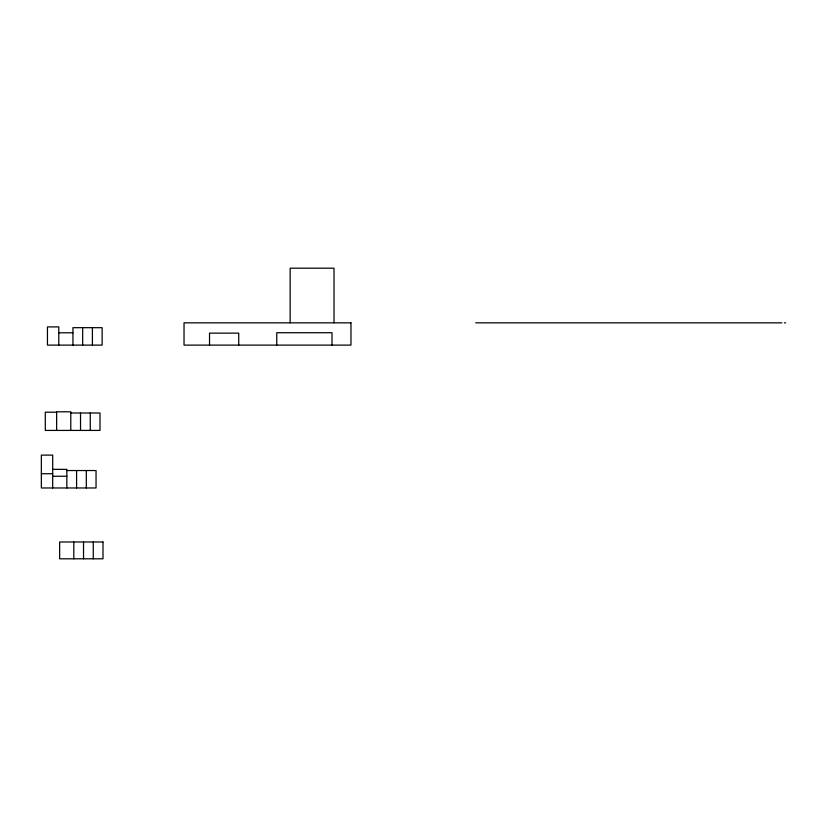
<?xml version="1.0" encoding="UTF-8"?>
<svg xmlns="http://www.w3.org/2000/svg" width="827" height="827" viewBox="0 0 827 827"><rect width="100%" height="100%" fill="white"/><g stroke="black" fill="none" stroke-linecap="round" stroke-linejoin="round"><path stroke-width="1.24" d="M475.67 322.84L781.866 322.84M784.389 322.84L785.65 322.84M58.789 332.795L72.941 332.795M56.639 412.208L45.299 412.208L45.299 430.422L99.995 430.422L99.995 413.004L70.791 413.004M52.69 469.354L66.842 469.354L66.842 487.971M66.842 470.542L96.046 470.542L96.046 487.971L41.35 487.971L41.35 455.108L52.69 455.108L52.69 487.971M41.35 473.726L52.69 473.726M52.69 476.259L66.842 476.259M334.015 322.84L334.015 268.196L290.153 268.196L290.153 322.84M331.999 345.117L331.999 332.723L276.756 332.723L276.756 345.117M238.724 345.117L238.724 333.147L209.531 333.147L209.531 345.117M93.265 541.995L93.265 558.804M92.407 327.688L92.407 345.117M90.257 413.004L90.257 430.422M86.308 470.542L86.308 487.971M83.527 541.995L83.527 558.804M82.669 327.688L82.669 345.117M80.529 413.004L80.529 430.422M76.58 470.542L76.58 487.971M73.799 541.995L73.799 558.804M72.941 345.117L72.941 327.688L102.145 327.688L102.145 345.117L47.449 345.117L47.449 326.903L58.789 326.903L58.789 345.117M70.791 430.422L70.791 411.805L56.639 411.805L56.639 430.422M350.968 322.84L184.028 322.84L184.028 345.117L350.968 345.117L350.968 322.84M102.993 541.995L59.647 541.995L59.647 558.804L102.993 558.804L102.993 541.995"/></g></svg>
